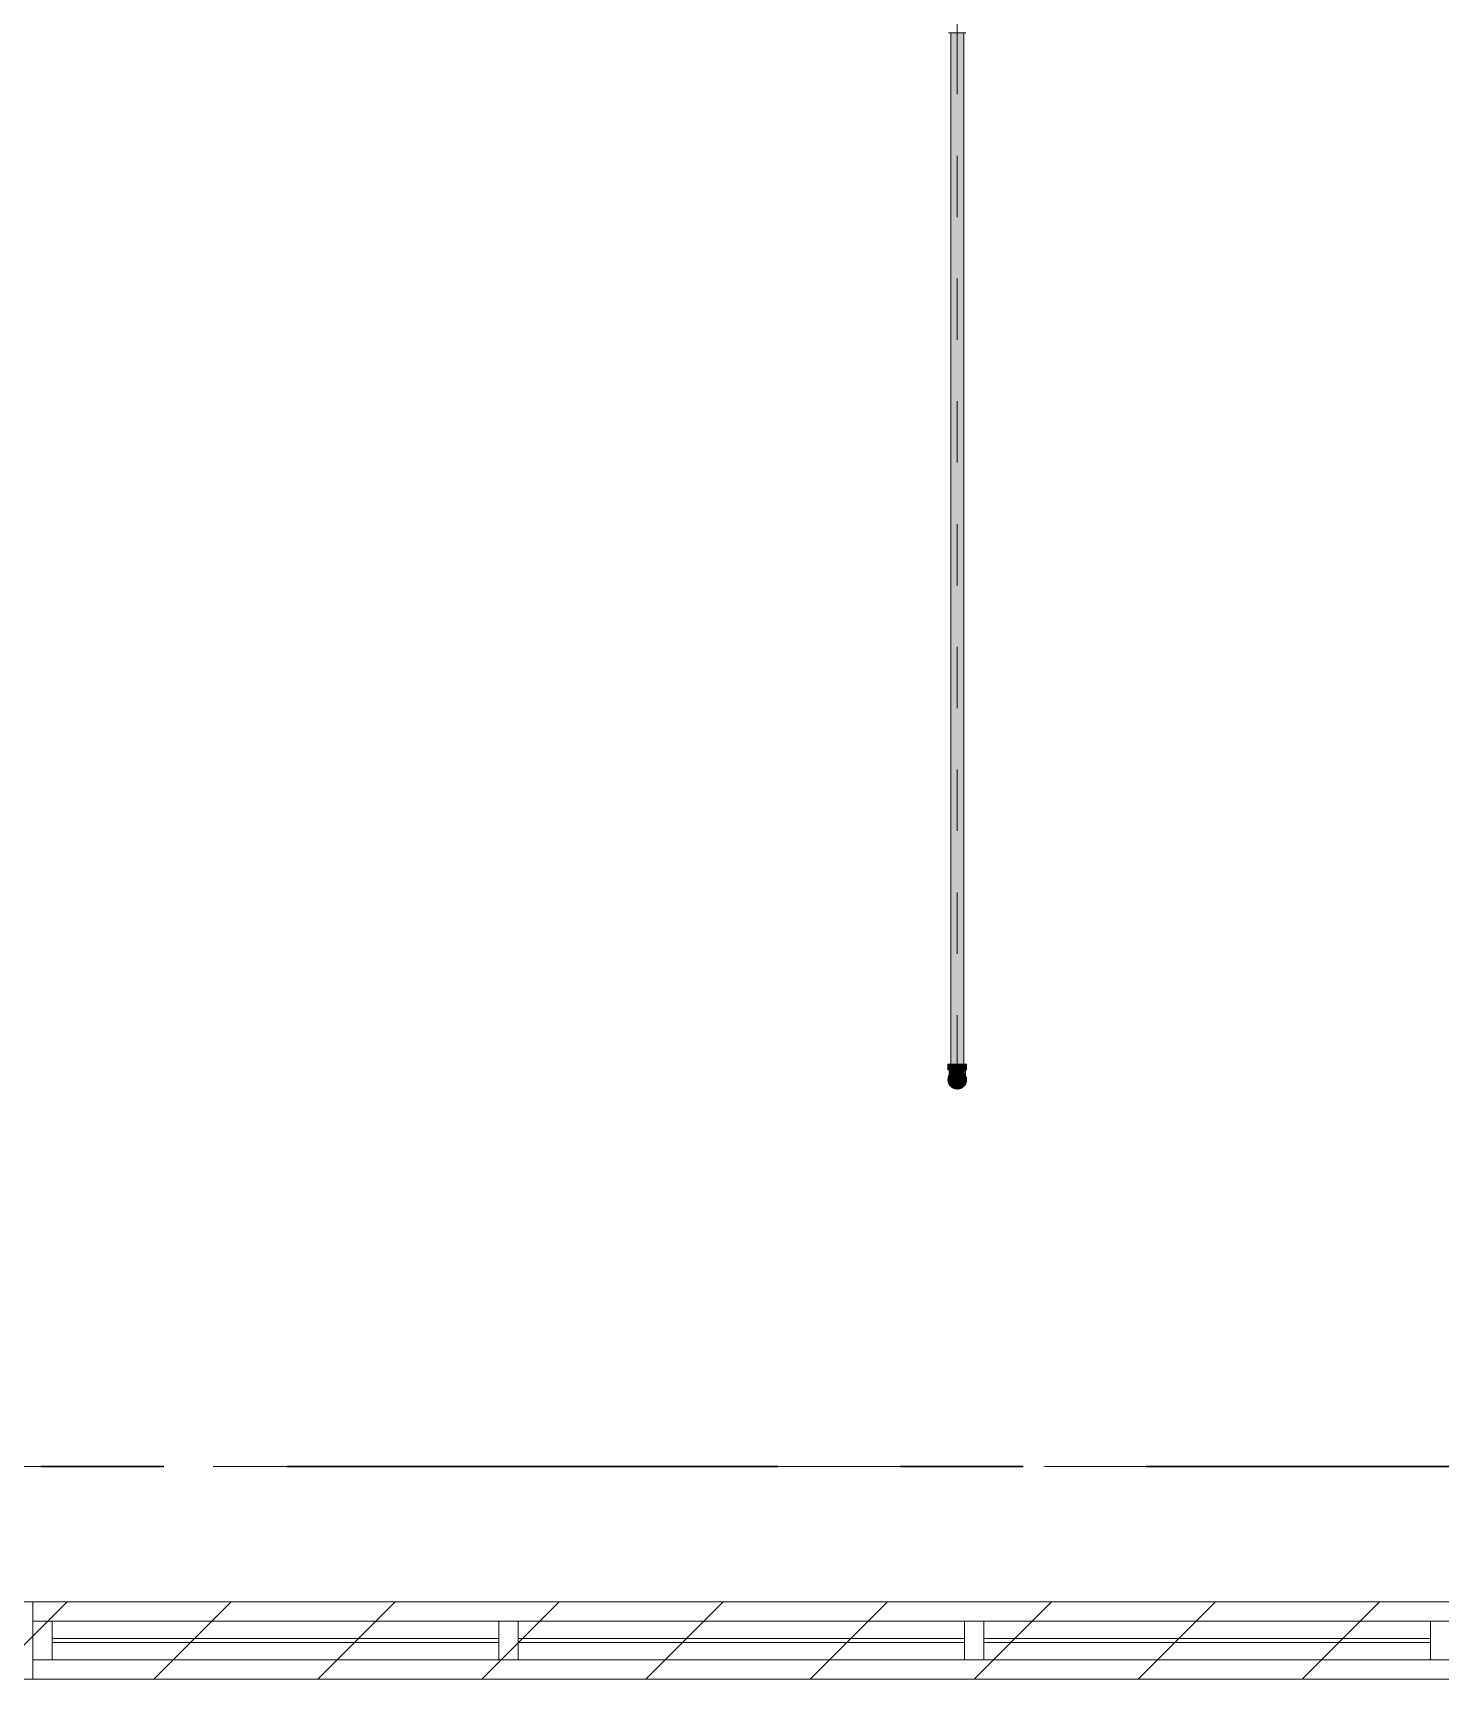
# Model space of a CAD drawing. Header units: millimetres. Extents: x -4000 to 187956, y -58990 to 162485.
# Drawn here: x 51860 to 55498, y 64900 to 69157 of the extents above; entities that cross this region are included whole.
import ezdxf

# ---------------------------------------------------------------- set-up
doc = ezdxf.new("R2010")
doc.units = ezdxf.units.MM
for name, pattern in [('Dash 1_16_', [317.5, 158.75, -158.75]), ('Grid Line', [2222.5, 1270, -317.5, 317.5, -317.5]), ('Grid Line 12_5mm', [2150, 1250, -300, 300, -300])]:
    doc.linetypes.add(name, pattern=pattern)
for name, color, linetype, lineweight in [('A-GLAZ-CURT', 52, 'Continuous', 9), ('A-GLAZ-CWMG', 51, 'Continuous', 9), ('A-WALL', 113, 'Continuous', 13), ('A-WALL-PATT', 111, 'Continuous', 13), ('F-SPRN', 3, 'Continuous', 9), ('P-PIPE', 3, 'Continuous', 9), ('P-PIPE-CNTR', 3, 'Continuous', 9), ('S-GRID', 1, 'Continuous', 30)]:
    doc.layers.add(name, color=color, linetype=linetype, lineweight=lineweight)

# ---------------------------------------------------------------- blocks, each defined once
blk = doc.blocks.new('System Panel - System Panel1-380621-0_000')
at = {"layer": 'A-GLAZ-CURT', "color": 253}
for p, q in [((-577.3, 5), (577.3, 5)), ((577.3, -5), (-577.3, -5))]:
    blk.add_line(p, q, dxfattribs=at)
at = {"layer": 'A-GLAZ-CURT', "color": 254}
for p, q in [((577.3, 5), (-577.3, 5)), ((-577.3, -5), (-577.3, 5)), ((-577.3, 5), (-577.3, -5)), ((577.3, 5), (577.3, -5)), ((577.3, 5), (577.3, -5)), ((-577.3, -5), (577.3, -5))]:
    blk.add_line(p, q, dxfattribs=at)
blk = doc.blocks.new('Rectangular Mullion - 50 x 100-354830-0_000')
at = {"layer": 'A-GLAZ-CWMG', "color": 252}
for p, q in [((56727.9, 64950.2), (56727.9, 65050.2)), ((56727.9, 65050.2), (57882.4, 65050.2)), ((57882.4, 65050.2), (57882.4, 64950.2)), ((57882.4, 64950.2), (56727.9, 64950.2))]:
    blk.add_line(p, q, dxfattribs=at)
at = {"layer": 'A-GLAZ-CWMG', "color": 254}
for p, q in [((56727.9, 65050.2), (56727.9, 64950.2)), ((57882.4, 64950.2), (57882.4, 65050.2))]:
    blk.add_line(p, q, dxfattribs=at)
at = {"layer": 'A-GLAZ-CWMG', "color": 253}
for p, q in [((56727.9, 65050.2), (57882.4, 65050.2)), ((56727.9, 64950.2), (57882.4, 64950.2))]:
    blk.add_line(p, q, dxfattribs=at)
blk = doc.blocks.new('Rectangular Mullion - 50 x 100-354831-0_000')
at = {"layer": 'A-GLAZ-CWMG', "color": 254}
for p, q in [((51909.9, 65005.2), (51909.9, 65050.2)), ((51909.9, 65050.2), (51909.9, 65005.2)), ((53064.4, 65050.2), (51909.9, 65050.2)), ((53064.4, 65005.2), (53064.4, 65050.2)), ((53064.4, 65050.2), (53064.4, 65005.2)), ((51909.9, 64995.2), (51909.9, 65005.2)), ((53064.4, 65005.2), (53064.4, 64995.2)), ((51909.9, 64950.2), (51909.9, 64995.2)), ((51909.9, 64995.2), (51909.9, 64950.2)), ((53064.4, 64950.2), (53064.4, 64995.2)), ((53064.4, 64995.2), (53064.4, 64950.2)), ((51909.9, 64950.2), (53064.4, 64950.2))]:
    blk.add_line(p, q, dxfattribs=at)
at = {"layer": 'A-GLAZ-CWMG', "color": 253}
for p, q in [((53064.4, 65050.2), (51909.9, 65050.2)), ((53064.4, 64950.2), (51909.9, 64950.2))]:
    blk.add_line(p, q, dxfattribs=at)
at = {"layer": 'A-GLAZ-CWMG', "color": 50}
for p, q in [((51909.9, 65005.2), (51909.9, 64995.2)), ((53064.4, 64995.2), (53064.4, 65005.2))]:
    blk.add_line(p, q, dxfattribs=at)
blk = doc.blocks.new('Rectangular Mullion - 50 x 100-351170-0_000')
at = {"layer": 'A-GLAZ-CWMG', "color": 252}
for p, q in [((0, 50), (-50, 50)), ((-50, 50), (-50, -50)), ((0, -50), (0, 50)), ((-50, -50), (0, -50))]:
    blk.add_line(p, q, dxfattribs=at)
at = {"layer": 'A-GLAZ-CWMG', "color": 254}
for p, q in [((-50, 5), (-50, 50)), ((-50, -50), (-50, -5))]:
    blk.add_line(p, q, dxfattribs=at)
at = {"layer": 'A-GLAZ-CWMG', "color": 253}
for p, q in [((-50, 50), (0, 50)), ((0, 50), (0, -50)), ((0, -50), (-50, -50))]:
    blk.add_line(p, q, dxfattribs=at)
at = {"layer": 'A-GLAZ-CWMG', "color": 50}
blk.add_line((-50, -5), (-50, 5), dxfattribs=at)
blk = doc.blocks.new('Rectangular Mullion - 50 x 100-351166-0_000')
at = {"layer": 'A-GLAZ-CWMG', "color": 253}
for p, q in [((25, 50), (-25, 50)), ((-25, -50), (25, -50))]:
    blk.add_line(p, q, dxfattribs=at)
at = {"layer": 'A-GLAZ-CWMG', "color": 254}
for p, q in [((-25, 50), (-25, 5)), ((25, 5), (25, 50)), ((-25, -5), (-25, -50)), ((25, -50), (25, -5))]:
    blk.add_line(p, q, dxfattribs=at)
at = {"layer": 'A-GLAZ-CWMG', "color": 252}
for p, q in [((-25, -50), (-25, 50)), ((-25, 50), (25, 50)), ((25, 50), (25, -50)), ((25, -50), (-25, -50))]:
    blk.add_line(p, q, dxfattribs=at)
at = {"layer": 'A-GLAZ-CWMG', "color": 50}
for p, q in [((-25, 5), (-25, -5)), ((25, -5), (25, 5))]:
    blk.add_line(p, q, dxfattribs=at)
blk = doc.blocks.new('Rectangular Mullion - 50 x 100-V707-0_000')
at = {"layer": 'A-GLAZ-CWMG', "color": 253}
for p, q in [((25, 50), (-25, 50)), ((-25, -50), (25, -50))]:
    blk.add_line(p, q, dxfattribs=at)
at = {"layer": 'A-GLAZ-CWMG', "color": 254}
for p, q in [((-25, 50), (-25, 5)), ((25, 5), (25, 50)), ((-25, -5), (-25, -50)), ((25, -50), (25, -5))]:
    blk.add_line(p, q, dxfattribs=at)
at = {"layer": 'A-GLAZ-CWMG', "color": 252}
for p, q in [((-25, -50), (-25, 50)), ((-25, 50), (25, 50)), ((25, 50), (25, -50)), ((25, -50), (-25, -50))]:
    blk.add_line(p, q, dxfattribs=at)
at = {"layer": 'A-GLAZ-CWMG', "color": 50}
for p, q in [((-25, 5), (-25, -5)), ((25, -5), (25, 5))]:
    blk.add_line(p, q, dxfattribs=at)
blk = doc.blocks.new('CMF2_NHAXUONG_A_rvt-1-0_000')
at = {"layer": 'A-WALL-PATT', "lineweight": 9}
h = blk.add_hatch(dxfattribs=at)
h.set_pattern_fill('FP_13', color=250, style=0, pattern_type=2)
h.set_pattern_definition([(45, (0, 0), (-212.132, 212.132), [])])
h.paths.add_polyline_path([(59950.1, 64900.2), (59950.1, 65100.2), (50850, 65100.2), (50850, 64900.2), (59511.1, 64900.2)])
at = {"layer": 'A-WALL', "color": 90, "lineweight": 15}
for p, q in [((59950.1, 65100.2), (50850, 65100.2)), ((50850, 64900.2), (59950.1, 64900.2))]:
    blk.add_line(p, q, dxfattribs=at)
at = {"layer": 'A-WALL', "color": 35, "lineweight": 15}
for p, q in [((51859.9, 65050.2), (51859.9, 65100.2)), ((51859.9, 65100.2), (51859.9, 64900.2)), ((51859.9, 65100.2), (57932.4, 65100.2)), ((57932.4, 65100.2), (51859.9, 65100.2)), ((51859.9, 64900.2), (51859.9, 64950.2)), ((51859.9, 64900.2), (57932.4, 64900.2)), ((57932.4, 64900.2), (51859.9, 64900.2))]:
    blk.add_line(p, q, dxfattribs=at)
at = {"layer": 'A-WALL', "color": 53, "lineweight": 15}
for p, q in [((57932.4, 65100.2), (51859.9, 65100.2)), ((51859.9, 64950.2), (51859.9, 65050.2)), ((51859.9, 64900.2), (57932.4, 64900.2))]:
    blk.add_line(p, q, dxfattribs=at)
at = {"layer": 'S-GRID', "linetype": 'Grid Line 12_5mm', "lineweight": 9}
blk.add_line((-824.3, 65450), (183641.1, 65450), dxfattribs=at)
at = {"layer": 'A-GLAZ-CURT', "color": 250, "lineweight": 9}
for p in [(52487.1, 65000.2), (53691.6, 65000.2), (54896.1, 65000.2)]:
    blk.add_blockref('System Panel - System Panel1-380621-0_000', p, dxfattribs=at)
at = {"layer": 'A-GLAZ-CWMG', "color": 250, "lineweight": 9, "rotation": 180}
blk.add_blockref('Rectangular Mullion - 50 x 100-351170-0_000', (51859.9, 65000.2), dxfattribs=at)
at = {"layer": 'A-GLAZ-CWMG', "color": 250, "lineweight": 9}
for name, p in [('Rectangular Mullion - 50 x 100-354830-0_000', (-4818, 0)), ('Rectangular Mullion - 50 x 100-354831-0_000', (0, 0)), ('Rectangular Mullion - 50 x 100-354830-0_000', (-3613.5, 0)), ('Rectangular Mullion - 50 x 100-354831-0_000', (1204.5, 0)), ('Rectangular Mullion - 50 x 100-354830-0_000', (-2409, 0)), ('Rectangular Mullion - 50 x 100-354831-0_000', (2409, 0))]:
    blk.add_blockref(name, p, dxfattribs=at)
at = {"layer": 'A-GLAZ-CWMG', "color": 250, "lineweight": 9, "extrusion": (0, 0, -1), "rotation": 180}
for name, p in [('Rectangular Mullion - 50 x 100-351166-0_000', (-53089.4, 65000.2)), ('Rectangular Mullion - 50 x 100-V707-0_000', (-54293.9, 65000.2)), ('Rectangular Mullion - 50 x 100-V707-0_000', (-55498.4, 65000.2))]:
    blk.add_blockref(name, p, dxfattribs=at)
blk = doc.blocks.new('Sprinkler_Up - DN20-V428-0_000')
at = {"layer": 'F-SPRN', "transparency": 33554534}
for points in [[(13.5, 0), (22.2, 0), (17.5, 13.5), (6.9, 21.2), (-6.9, 21.2), (-18, 13.1), (-22.2, 0), (-3.9, 0.7), (-2.3, 4), (-1.3, 4), (-0.6, 4), (0.6, 4), (1.5, 4), (1.7, 2.9), (4.6, 0)], [(0, -21.2), (6.9, -21.2), (18, -13.1), (22.2, 0), (3.9, -0.7), (1.7, -2.9), (1.2, -3.5), (0.6, -4), (-0.6, -4), (-1.2, -3.5), (-1.7, -2.9), (-4.6, 0), (-22.2, 0), (-18, -13.1), (-6.9, -21.2)], [(0, -16.7), (4.3, -16.1), (11.8, -11.8), (16.1, -4.3), (16.1, 4.3), (11.8, 11.8), (8.3, 14.4), (0, 16.7), (-4.3, 16.1), (-11.8, 11.8), (-16.1, 4), (-16.1, -4.3), (-11.8, -11.8), (-8.3, -14.4)], [(0, -15.6), (7.8, -13.5), (13.5, -7.8), (15.1, -4), (15.1, 4), (13.5, 7.8), (7.8, 13.5), (0, 15.6), (-7.8, 13.5), (-11, 11), (-15.1, 4), (-15.1, -4), (-11, -11), (-7.8, -13.5)], [(-10.9, -5.5), (-10.9, 5.4), (-14.5, 5.4), (-14.5, -5.5)], [(-7.7, -5.5), (-7.7, 5.4), (-10.9, 5.4), (-10.9, -5.5)], [(0, -5.5), (0, 5.4), (-7.7, 5.4), (-7.7, -5.5)], [(-5.7, 0), (5.7, 0), (2.9, 4.9), (-3.4, 4)], [(2.9, -4.9), (5.7, 0), (-5.7, 0), (-2.9, -4.9)], [(0, 0), (4.6, 0), (-0.7, 4), (-4.6, 0)], [(0, -4.6), (4.6, 0), (-4.6, 0)], [(0, -2.6), (1.3, 0), (-1.8, 0)], [(-1.3, 0), (1.8, 0), (0, 2.6)], [(7.7, -5.5), (7.7, 5.4), (0, 5.4), (0, -5.5)], [(10.9, -5.5), (10.9, 5.4), (7.7, 5.4), (7.7, -5.5)], [(14.5, -5.5), (14.5, 5.4), (10.9, 5.4), (10.9, -5.5)]]:
    blk.add_hatch(color=1, dxfattribs=at).paths.add_polyline_path(points)
at = {"layer": 'F-SPRN', "color": 1}
for p, q in [((-11.5, 5.4), (-14.5, 5.4)), ((-14.5, 5.4), (-11.3, 5.4)), ((-14.5, 5.4), (-14.5, 4)), ((-14.5, 3.3), (-14.5, 0)), ((-11.5, 5.4), (-11.5, 4)), ((-10.9, 1.9), (-10.9, 3.6)), ((-10.8, 5.4), (-8, 5.4)), ((-8.1, 5.4), (-10.8, 5.4)), ((-8.1, 5.4), (-8.1, 4)), ((-8.1, 2.5), (-8.1, 0.7)), ((-7.7, 4), (-7.7, 2.7)), ((-7.7, 4), (-7.7, 2.7)), ((-7.7, 2.1), (-7.7, 0.5)), ((-7.7, 2.1), (-7.7, 0.5)), ((-6.7, 5.4), (-4.7, 5.4)), ((-5.8, 3.8), (-5.8, 2.2)), ((-2, 0.4), (-2.1, 0.3)), ((-2.1, 0), (-2.1, 0)), ((-2.1, 0), (-2.1, -0.1)), ((-2, 0.6), (-2, 0.5)), ((-1.8, 1), (-1.9, 0.9)), ((-1.9, 0.9), (-1.9, 0.8)), ((-1.8, 1.1), (-1.8, 1)), ((-0.9, 1.9), (-0.9, 1.9)), ((-0.6, 2), (-0.6, 2)), ((-0.5, 2), (-0.6, 2)), ((-0.2, 2.1), (-0.3, 2.1)), ((0, 2.1), (-0.1, 2.1)), ((0.3, 2.1), (0.2, 2.1)), ((2.1, 0), (2.1, 0.1)), ((2.1, 0), (2.1, 0)), ((4.7, 5.4), (6.5, 5.4)), ((7.7, 5.4), (10.8, 5.4)), ((7.7, 5.2), (7.7, 2.7)), ((7.7, 5.2), (7.7, 2.7)), ((7.7, 2.3), (7.7, 0.5)), ((7.7, 2.3), (7.7, 0.5)), ((10.8, 5.4), (8.1, 5.4)), ((8.1, 5.4), (8.1, 4)), ((8.1, 2.5), (8.1, 0.4)), ((10.9, 5.4), (14.5, 5.4)), ((10.9, 3.6), (10.9, 0.2)), ((14.5, 5.4), (11.5, 5.4)), ((11.5, 5.4), (11.5, 4)), ((11.5, 3), (11.5, 0.2)), ((14.5, 5.4), (14.5, 4)), ((14.5, 3.7), (14.5, -5.5)), ((-14.5, -1.3), (-14.5, -3.7)), ((-11.1, -5.5), (-14.5, -5.5)), ((-14.5, -5.5), (-11.5, -5.5)), ((-10.9, -2.6), (-10.9, -1.3)), ((-10.8, -5.5), (-8.1, -5.5)), ((-7.8, -5.5), (-10.8, -5.5)), ((-8.1, -4.2), (-8.1, -5.5)), ((-7.7, -2.7), (-7.7, -4)), ((-7.7, -2.7), (-7.7, -4)), ((-7, -5.5), (-5.8, -5.5)), ((-4.8, -5.5), (-7, -5.5)), ((-5.8, -2.3), (-5.8, -3.8)), ((0, -2.1), (0.1, -2.1)), ((7, -5.5), (4.8, -5.5)), ((5.8, -2.2), (5.8, -3.8)), ((5.8, -5.5), (7, -5.5)), ((7.7, -0.5), (7.7, -2.3)), ((7.7, -0.5), (7.7, -2.3)), ((7.7, -2.7), (7.7, -5.4)), ((7.7, -2.7), (7.7, -5.4)), ((10.8, -5.5), (7.7, -5.5)), ((8.1, -0.4), (8.1, -2.5)), ((8.1, -2.8), (8.1, -5.5)), ((8.1, -5.5), (10.8, -5.5)), ((10.9, -0.2), (10.9, -3.6)), ((14.5, -5.5), (10.9, -5.5)), ((11.5, -0.2), (11.5, -3)), ((11.5, -4), (11.5, -5.5)), ((11.5, -5.5), (14.5, -5.5))]:
    blk.add_line(p, q, dxfattribs=at)
at = {"layer": 'F-SPRN', "color": 1, "flags": 128}
for points in [[(-2.1, 0.3), (-2.1, 0.2), (-2.1, 0.1), (-2.1, 0)], [(-1.9, 0.8), (-1.9, 0.8), (-2, 0.7), (-2, 0.6)], [(-2, 0.5), (-2, 0.5), (-2, 0.4)], [(-1.5, 1.5), (-1.5, 1.4), (-1.6, 1.3), (-1.6, 1.3), (-1.7, 1.2), (-1.7, 1.1), (-1.8, 1.1)], [(-0.9, 1.9), (-1, 1.8), (-1.1, 1.8), (-1.2, 1.7), (-1.2, 1.7), (-1.3, 1.6), (-1.4, 1.6), (-1.4, 1.5), (-1.5, 1.5)], [(-0.6, 2), (-0.7, 2), (-0.8, 1.9), (-0.9, 1.9)], [(-0.3, 2.1), (-0.4, 2), (-0.5, 2)], [(-0.1, 2.1), (-0.1, 2.1), (-0.2, 2.1)], [(0.2, 2.1), (0.1, 2.1), (0, 2.1)], [(0.9, 1.9), (0.8, 1.9), (0.8, 1.9), (0.7, 2), (0.6, 2), (0.5, 2), (0.4, 2), (0.4, 2), (0.3, 2.1)], [(1.6, 1.4), (1.5, 1.4), (1.4, 1.5), (1.4, 1.5), (1.3, 1.6), (1.3, 1.7), (1.2, 1.7), (1.1, 1.7), (1.1, 1.8), (1, 1.8), (0.9, 1.9)], [(1.8, 1.1), (1.7, 1.2), (1.7, 1.2), (1.6, 1.3), (1.6, 1.4)], [(1.8, 1), (1.8, 1), (1.8, 1.1)], [(2, 0.7), (1.9, 0.7), (1.9, 0.8), (1.9, 0.9), (1.8, 1)], [(2.1, 0.3), (2, 0.4), (2, 0.5), (2, 0.6), (2, 0.7)], [(2.1, 0.1), (2.1, 0.2), (2.1, 0.2), (2.1, 0.3)], [(-2.1, -0.1), (-2.1, -0.2), (-2.1, -0.2), (-2.1, -0.3)], [(-2.1, -0.3), (-2, -0.4), (-2, -0.5), (-2, -0.6), (-2, -0.7), (-1.9, -0.7), (-1.9, -0.8), (-1.9, -0.9), (-1.8, -1), (-1.8, -1), (-1.8, -1.1), (-1.7, -1.2), (-1.7, -1.2), (-1.6, -1.3), (-1.6, -1.4), (-1.5, -1.4), (-1.4, -1.5), (-1.4, -1.5), (-1.3, -1.6), (-1.3, -1.7), (-1.2, -1.7), (-1.1, -1.7), (-1.1, -1.8), (-1, -1.8), (-0.9, -1.9), (-0.8, -1.9), (-0.8, -1.9), (-0.7, -2), (-0.6, -2), (-0.5, -2), (-0.4, -2), (-0.4, -2), (-0.3, -2.1), (-0.2, -2.1), (-0.1, -2.1), (0, -2.1)], [(0.1, -2.1), (0.1, -2.1), (0.2, -2.1), (0.3, -2.1), (0.4, -2), (0.5, -2), (0.6, -2), (0.6, -2), (0.7, -2), (0.8, -1.9), (0.9, -1.9), (0.9, -1.9), (1, -1.8), (1.1, -1.8), (1.2, -1.7), (1.2, -1.7), (1.3, -1.6), (1.4, -1.6), (1.4, -1.5), (1.5, -1.5), (1.5, -1.4), (1.6, -1.3), (1.6, -1.3), (1.7, -1.2), (1.7, -1.1), (1.8, -1.1), (1.8, -1), (1.9, -0.9), (1.9, -0.8), (1.9, -0.8), (2, -0.7), (2, -0.6), (2, -0.5), (2, -0.5), (2, -0.4), (2.1, -0.3), (2.1, -0.2), (2.1, -0.1), (2.1, 0)]]:
    blk.add_lwpolyline(points, dxfattribs=at)
at = {"layer": 'F-SPRN', "color": 1}
for radius, start, end in [(22.2, 360, 180), (21.9, 165.6773, 179.2615), (21.9, 144.7698, 164.8151), (21.9, 126.6942, 143.2701), (16.7, 167.6802, 180), (16.7, 167.6802, 180), (16.7, 165, 166.2392), (16.7, 165, 166.2392), (16.7, 155.3879, 164.9693), (16.7, 155.3879, 164.9693), (15.6, 166.4265, 180), (15.6, 166.4265, 180), (15.6, 150.9409, 165), (15.6, 159.6139, 165.2993), (15.6, 165, 165.2993), (16.7, 136.7213, 149.931), (16.7, 136.7213, 149.931), (15.6, 150.9409, 156.3845), (15.6, 138.4214, 150), (15.6, 138.4214, 150), (21.9, 108.2621, 125.7507), (16.7, 121.4181, 130.5751), (16.7, 121.4181, 130.5751), (15.6, 120.5262, 133.2078), (15.6, 120.5262, 133.2078), (16.7, 106.5995, 120), (16.7, 106.5995, 120), (15.6, 114.4363, 119.9813), (15.6, 114.4363, 119.9813), (21.9, 99.348, 107.901), (4.63, 155.7832, 180), (4.63, 155.7832, 180), (16.7, 96.4143, 105), (16.7, 96.4143, 105), (5.71, 120, 131.9743), (4.63, 109.0192, 138.2703), (4.63, 109.0192, 138.2703), (21.9, 90.145, 98.8503), (15.6, 95.5762, 100.6843), (15.6, 95.5762, 100.6843), (2.56, 109.0192, 168.8278), (2.56, 109.0192, 168.8278), (2.04, 109.0192, 180), (4.63, 90, 102.999), (4.63, 77.001, 102.999), (16.7, 83.0684, 90), (16.7, 83.0684, 90), (4.63, 77.001, 90), (3.81, 57.0577, 90), (2.56, 14.5599, 90), (2.56, 14.5599, 90), (2.04, 10.4703, 90), (21.9, 72.5583, 89.4624), (15.6, 75.573, 80.5892), (15.6, 75.573, 80.5892), (4.63, 17.9592, 54.3832), (4.63, 17.9592, 54.3832), (3.81, 16.1605, 43.8358), (5.71, 48.0257, 60), (15.6, 67.5614, 74.5481), (15.6, 67.5614, 74.5481), (16.7, 60, 75), (16.7, 60, 75), (15.6, 60.0187, 65.5637), (15.6, 60.0187, 65.5637), (21.9, 54.2493, 71.7379), (15.6, 46.7922, 60), (15.6, 46.7922, 60), (16.7, 49.4249, 58.5819), (16.7, 49.4249, 58.5819), (15.6, 30, 41.5786), (15.6, 30, 41.5786), (16.7, 30, 43.2787), (16.7, 30, 43.2787), (21.9, 36.8359, 53.3058), (15.6, 23.6155, 29.5646), (15.6, 15, 29.5646), (15.6, 15, 20.3861), (15.6, 14.7007, 15), (15.6, 14.7007, 15), (16.7, 15, 24.6121), (16.7, 15, 24.6121), (15.6, 360, 13.6618), (15.6, 0, 13.6618), (16.7, 13.7608, 15), (16.7, 13.7608, 15), (16.7, 360, 12.3198), (16.7, 0, 12.3198), (21.9, 36, 36.8359), (21.9, 15.1849, 35.2302), (21.9, 0.7385, 14.3227), (22.2, 180, 360), (21.9, 180.7385, 194.3227), (21.9, 195.1849, 215.2302), (21.9, 216.7299, 233.3058), (16.7, 180, 192.3198), (16.7, 180, 192.3198), (16.7, 195.0307, 204.6121), (16.7, 195.0307, 204.6121), (15.6, 181.9082, 193.6618), (15.6, 181.9082, 193.6618), (15.6, 197.3339, 209.5646), (15.6, 197.3339, 209.5646), (16.7, 210.069, 223.2787), (16.7, 210.069, 223.2787), (15.6, 212.5472, 221.5786), (15.6, 212.5472, 221.5786), (21.9, 234.2493, 251.7379), (16.7, 229.4249, 238.5819), (16.7, 229.4249, 238.5819), (15.6, 233.795, 240), (15.6, 233.795, 240), (16.7, 240, 255), (16.7, 240, 255), (15.6, 240.0187, 254.5481), (15.6, 240.0187, 254.5481), (21.9, 252.5583, 269.4624), (4.63, 197.9592, 0), (4.63, 197.9592, 270), (15.6, 255, 267.64), (15.6, 255, 267.64), (3.81, 196.1605, 360), (2.56, 191.1677, 0), (2.56, 191.1677, 360), (2.04, 190.4703, 0), (16.7, 263.0684, 270), (16.7, 263.0684, 270), (4.63, 270, 360), (21.9, 270.145, 278.8503), (15.6, 275.5762, 280.6843), (15.6, 275.5762, 280.6843), (16.7, 276.4143, 285), (16.7, 276.4143, 285), (21.9, 279.348, 287.901), (16.7, 286.5995, 300), (16.7, 286.5995, 300), (15.6, 294.4363, 299.9813), (15.6, 294.4363, 299.9813), (21.9, 288.2621, 305.7507), (15.6, 300, 313.2078), (15.6, 300, 313.2078), (16.7, 301.4181, 310.5751), (16.7, 301.4181, 310.5751), (15.6, 318.4214, 330), (15.6, 318.4214, 330), (16.7, 316.7213, 330), (16.7, 316.7213, 330), (21.9, 306.6942, 323.2701), (15.6, 330.4354, 345), (15.6, 330.4354, 336.3845), (15.6, 339.6139, 345), (15.6, 346.3382, 360), (15.6, 346.3382, 360), (16.7, 335.3879, 345), (16.7, 335.3879, 345), (16.7, 347.6802, 360), (16.7, 347.6802, 360), (21.9, 324.7698, 344.8151), (21.9, 345.6773, 359.2615)]:
    blk.add_arc((0, 0), radius, start, end, dxfattribs=at)
blk = doc.blocks.new('Steel_Transition_Threaded_HoaPhat - Standard-V430-0_000')
at = {"layer": 'P-PIPE', "lineweight": 13, "transparency": 33554534}
h = blk.add_hatch(color=1, dxfattribs=at)
h.paths.add_polyline_path([(54250, 66427.6), (54255.8, 66428.4), (54261.3, 66430.6), (54265.9, 66434.2), (54269.5, 66438.8), (54271.7, 66444.3), (54272, 66454), (54271.7, 66455.9), (54267.5, 66464), (54265.9, 66466), (54261.3, 66469.6), (54255.8, 66471.8), (54250, 66472.6), (54244.2, 66471.8), (54238.8, 66469.6), (54234.1, 66466), (54230.5, 66461.3), (54228, 66454), (54227.5, 66450.1), (54228.3, 66444.3), (54230.5, 66438.8), (54234.1, 66434.2), (54238.8, 66430.6), (54244.2, 66428.4)])
h.paths.add_polyline_path([(54250, 66430), (54244.8, 66430.7), (54240, 66432.7), (54235.8, 66435.9), (54232.6, 66440), (54230.6, 66444.9), (54230.4, 66454), (54230.6, 66455.3), (54232.6, 66460.1), (54235.8, 66464.3), (54240, 66467.5), (54244.8, 66469.5), (54250, 66470.2), (54255.2, 66469.5), (54260.1, 66467.5), (54264.2, 66464.3), (54267.5, 66460), (54269.6, 66454), (54270.1, 66450.1), (54269.4, 66444.9), (54267.4, 66440), (54264.2, 66435.9), (54260.1, 66432.7), (54255.2, 66430.7)])
for points in [[(54250, 66430), (54250, 66433.7), (54241.8, 66435.9), (54235.8, 66441.9), (54233.6, 66450.1), (54235.8, 66458.3), (54241.8, 66464.3), (54250, 66466.5), (54250, 66470.2), (54244.8, 66469.5), (54240, 66467.5), (54235.8, 66464.3), (54232.6, 66460.1), (54230.4, 66454), (54229.9, 66450.1), (54230.6, 66444.9), (54232.6, 66440), (54235.8, 66435.9), (54240, 66432.7), (54244.8, 66430.7)], [(54250, 66431.6), (54254.8, 66432.2), (54259.3, 66434.1), (54263.1, 66437), (54266, 66440.8), (54267.9, 66445.3), (54268, 66454), (54267.5, 66455.9), (54266, 66459.3), (54263.1, 66463.2), (54259.3, 66466.1), (54254.8, 66468), (54250, 66468.6), (54245.2, 66468), (54240.8, 66466.1), (54236.9, 66463.2), (54234, 66459.3), (54232, 66454), (54231.5, 66450.1), (54232.1, 66445.3), (54234, 66440.8), (54236.9, 66437), (54240.8, 66434.1), (54245.2, 66432.2)], [(54250, 66430), (54255.2, 66430.7), (54260.1, 66432.7), (54264.2, 66435.9), (54267.4, 66440), (54269.4, 66444.9), (54269.6, 66454), (54269.4, 66455.3), (54267.4, 66460.1), (54264.2, 66464.3), (54260.1, 66467.5), (54255.2, 66469.5), (54250, 66470.2), (54250, 66466.5), (54258.2, 66464.3), (54264.2, 66458.3), (54266.4, 66450.1), (54264.2, 66441.9), (54258.2, 66435.9), (54250, 66433.7)]]:
    blk.add_hatch(color=1, dxfattribs=at).paths.add_polyline_path(points)
at = {"layer": 'P-PIPE', "color": 20, "lineweight": 13}
for radius, start, end in [(22.5, 90, 270), (22.5, 165, 180), (22.5, 150, 165), (20.1, 168.5883, 180), (22.5, 135, 150), (20.1, 150, 162.7449), (18.5, 167.6014, 193.4061), (18.5, 167.6014, 180), (18.5, 165, 167.6014), (18.5, 165, 167.6014), (18.5, 157.6232, 165), (18.5, 157.6232, 165), (20.1, 135, 148.1553), (16.4, 168.5467, 178.9063), (18.5, 136.4297, 150), (18.5, 136.4297, 150), (22.5, 120, 135), (16.4, 165, 166.0137), (16.4, 158.0319, 163.506), (20.1, 128.8856, 135), (18.5, 123.4976, 133.2041), (18.5, 123.4976, 133.2041), (20.1, 120, 125.0043), (22.5, 105, 120), (20.1, 109.6859, 120), (18.5, 106.819, 120), (18.5, 106.819, 120), (16.4, 113.4045, 120), (16.4, 107.4657, 111.9681), (22.5, 90, 105), (20.1, 100.9975, 105), (18.5, 91.4353, 103.2046), (18.5, 91.4353, 103.2046), (16.4, 96.2132, 104.6042), (20.1, 90.5246, 98.5089), (22.5, 75, 90), (22.5, 270, 90), (18.5, 78.0986, 90), (18.5, 78.0986, 90), (20.1, 75.0607, 87.9279), (16.4, 70.3629, 75), (18.5, 60, 75), (18.5, 60, 75), (20.1, 60, 75), (22.5, 60, 75), (16.4, 60.5934, 66.5955), (16.4, 50.4733, 56.6389), (20.1, 54.9957, 60), (18.5, 46.7959, 56.5024), (18.5, 46.7959, 56.5024), (22.5, 45, 60), (20.1, 45, 51.1144), (16.4, 30, 36.4537), (18.5, 30, 43.5703), (18.5, 30, 43.5703), (20.1, 31.8447, 45), (16.4, 13.9863, 15), (22.5, 30, 45), (16.4, 351.9681, 4.8393), (18.5, 15, 22.3768), (18.5, 15, 22.3768), (20.1, 29.5641, 30), (20.1, 17.2551, 29.5641), (18.5, 12.3986, 15), (18.5, 12.3986, 15), (18.5, 346.5939, 12.3986), (18.5, 0, 12.3986), (22.5, 15, 30), (20.1, 0, 11.4117), (22.5, 0, 15), (22.5, 180, 195), (22.5, 195, 210), (20.1, 180, 193.9501), (22.5, 210, 225), (20.1, 197.2551, 210), (18.5, 180, 193.4061), (18.5, 195, 202.3768), (18.5, 195, 202.3768), (20.1, 211.8447, 225), (16.4, 180.8106, 191.4533), (18.5, 210, 223.5703), (18.5, 210, 223.5703), (22.5, 225, 240), (20.1, 225, 231.1144), (16.4, 210.6635, 218.0319), (18.5, 226.7959, 236.5024), (18.5, 226.7959, 236.5024), (20.1, 234.9957, 240), (22.5, 240, 255), (16.4, 230.4733, 236.6389), (20.1, 240, 255), (18.5, 240, 255), (18.5, 240, 255), (16.4, 246.9681, 252.9388), (22.5, 255, 270), (20.1, 255.0607, 267.9279), (18.5, 258.0986, 270), (18.5, 258.0986, 270), (16.4, 264.1652, 268.506), (22.5, 270, 285), (20.1, 270.5246, 278.5089), (18.5, 271.4353, 283.2046), (18.5, 271.4353, 283.2046), (16.4, 276.2132, 283.9063), (20.1, 280.9975, 285), (16.4, 287.4657, 291.9681), (18.5, 286.819, 300), (18.5, 286.819, 300), (22.5, 285, 300), (20.1, 289.6859, 300), (16.4, 295.1607, 300), (16.4, 301.0738, 308.0319), (20.1, 300, 305.0043), (18.5, 303.4976, 313.2041), (18.5, 303.4976, 313.2041), (22.5, 300, 315), (20.1, 308.8856, 315), (16.4, 323.5463, 330), (18.5, 316.4297, 330), (18.5, 316.4297, 330), (20.1, 315, 328.1553), (16.4, 338.0319, 342.8691), (22.5, 315, 330), (18.5, 337.6232, 345), (18.5, 337.6232, 345), (20.1, 330, 342.7449), (18.5, 346.5939, 0), (20.1, 346.0499, 0), (22.5, 330, 345), (22.5, 345, 0)]:
    blk.add_arc((54250, 66450.1), radius, start, end, dxfattribs=at)
blk = doc.blocks.new('Steel_Elbow_Threaded_HoaPhat - Standard-V431-0_000')
at = {"layer": 'P-PIPE', "lineweight": 13, "transparency": 33554534}
for points in [[(54250, 66475.5), (54250, 66490.6), (54225.9, 66490.6), (54226.7, 66475.5), (54243.8, 66475.5)], [(54250, 66426), (54256.2, 66426.8), (54262.1, 66429.2), (54267.1, 66433), (54270.9, 66438), (54273.3, 66443.8), (54273.6, 66454), (54273.3, 66456.3), (54270.9, 66462.1), (54267.1, 66467.1), (54262.1, 66471), (54256.2, 66473.4), (54250, 66474.2), (54243.8, 66473.4), (54237.9, 66471), (54233, 66467.1), (54229.1, 66462.1), (54226.4, 66454), (54225.9, 66450.1), (54226.7, 66443.8), (54229.1, 66438), (54233, 66433), (54237.9, 66429.2), (54243.8, 66426.8)], [(54267.1, 66475.5), (54274.1, 66475.5), (54273.3, 66490.6), (54250, 66490.6), (54250, 66475.5), (54262.1, 66475.5)]]:
    blk.add_hatch(color=1, dxfattribs=at).paths.add_polyline_path(points)
h = blk.add_hatch(color=1, dxfattribs=at)
h.paths.add_polyline_path([(54242.8, 66470), (54240.3, 66470), (54244.1, 66471.9)])
h.paths.add_polyline_path([(54229.8, 66460.2), (54231.2, 66460.7), (54237.2, 66467.6), (54242.8, 66470), (54250, 66471.2), (54250, 66475.5), (54231.7, 66475.5), (54230.3, 66471.7), (54230.1, 66464.3)])
h = blk.add_hatch(color=1, dxfattribs=at)
h.paths.add_polyline_path([(54266.9, 66465.3), (54269.5, 66460.7), (54267.5, 66465.1)])
h.paths.add_polyline_path([(54270.9, 66458.6), (54270.6, 66467.2), (54269.5, 66466.8), (54269.4, 66470.9), (54270.7, 66471.2), (54269.6, 66475.5), (54250, 66475.5), (54250, 66471.2), (54257.2, 66470), (54255.9, 66471.9), (54263.4, 66467.2), (54267.4, 66463.1), (54267.5, 66466.4), (54268.6, 66464.6)])
at = {"layer": 'P-PIPE', "color": 20, "lineweight": 13}
for p, q in [((54225.9, 66490.6), (54225.9, 66475.5)), ((54226.7, 66490.6), (54225.9, 66490.6)), ((54250, 66490.6), (54225.9, 66490.6)), ((54225.9, 66475.5), (54226.7, 66475.5)), ((54225.9, 66475.5), (54250, 66475.5)), ((54229.1, 66490.6), (54226.7, 66490.6)), ((54226.7, 66475.5), (54229.1, 66475.5)), ((54229.2, 66475.5), (54228.9, 66475.5)), ((54229.2, 66475.5), (54228.9, 66475.5)), ((54228.9, 66460.9), (54228.9, 66461.8)), ((54228.9, 66460.1), (54228.9, 66460.9)), ((54228.9, 66459.3), (54228.9, 66460.1)), ((54228.9, 66458.5), (54228.9, 66459.3)), ((54228.9, 66457.8), (54228.9, 66458.5)), ((54228.9, 66457.1), (54228.9, 66457.8)), ((54228.9, 66456.4), (54228.9, 66457.1)), ((54228.9, 66455.7), (54228.9, 66456.4)), ((54228.9, 66455.1), (54228.9, 66455.7)), ((54228.9, 66454.5), (54228.9, 66455.1)), ((54228.9, 66454), (54228.9, 66454.5)), ((54233, 66490.6), (54229.1, 66490.6)), ((54229.1, 66475.5), (54231.5, 66475.5)), ((54231.7, 66475.5), (54229.2, 66475.5)), ((54231.7, 66475.5), (54229.2, 66475.5)), ((54231.5, 66475.5), (54233, 66475.5)), ((54232.8, 66475.5), (54231.7, 66475.5)), ((54236.4, 66475.5), (54231.7, 66475.5)), ((54237.9, 66490.6), (54233.8, 66490.6)), ((54236.4, 66475.5), (54233.8, 66475.5)), ((54234, 66475.5), (54242.7, 66475.5)), ((54242.8, 66475.5), (54236.4, 66475.5)), ((54242.8, 66475.5), (54236.4, 66475.5)), ((54250, 66490.6), (54238.2, 66490.6)), ((54250, 66475.5), (54243.7, 66475.5)), ((54250, 66475.5), (54243.7, 66475.5)), ((54243.8, 66475.5), (54250, 66475.5)), ((54261.8, 66490.6), (54250, 66490.6)), ((54274.1, 66490.6), (54250, 66490.6)), ((54250, 66475.5), (54256.2, 66475.5)), ((54250, 66475.5), (54274.1, 66475.5)), ((54256.3, 66475.5), (54250, 66475.5)), ((54256.3, 66475.5), (54250, 66475.5)), ((54263.6, 66475.5), (54257.2, 66475.5)), ((54263.6, 66475.5), (54257.2, 66475.5)), ((54257.3, 66475.5), (54266, 66475.5)), ((54266.2, 66490.6), (54262.1, 66490.6)), ((54266.2, 66475.5), (54263.6, 66475.5)), ((54267.3, 66475.5), (54263.6, 66475.5)), ((54270.9, 66490.6), (54267.1, 66490.6)), ((54267.1, 66475.5), (54267.5, 66475.5)), ((54269.9, 66475.5), (54267.6, 66475.5)), ((54268.3, 66475.5), (54267.6, 66475.5)), ((54270.8, 66475.5), (54268.3, 66475.5)), ((54268.5, 66475.5), (54269.7, 66475.5)), ((54269.7, 66475.5), (54270.9, 66475.5)), ((54270.8, 66475.5), (54269.9, 66475.5)), ((54271.2, 66475.5), (54270.8, 66475.5)), ((54271.2, 66475.5), (54270.8, 66475.5)), ((54273.3, 66490.6), (54270.9, 66490.6)), ((54270.9, 66475.5), (54273.3, 66475.5)), ((54271.2, 66462), (54271.2, 66461.2)), ((54271.2, 66461.2), (54271.2, 66460.3)), ((54271.2, 66460.3), (54271.2, 66459.5)), ((54271.2, 66459.5), (54271.2, 66458.7)), ((54271.2, 66458.7), (54271.2, 66458)), ((54271.2, 66458), (54271.2, 66457.3)), ((54271.2, 66457.3), (54271.2, 66456.6)), ((54271.2, 66455.3), (54271.2, 66454.7)), ((54271.2, 66454.7), (54271.2, 66454.1)), ((54271.2, 66452.6), (54271.2, 66452.2)), ((54271.2, 66452.2), (54271.2, 66451.8)), ((54274.1, 66490.6), (54273.3, 66490.6)), ((54273.3, 66475.5), (54274.1, 66475.5)), ((54274.1, 66475.5), (54274.1, 66490.6)), ((54228.9, 66450.1), (54228.9, 66450.1)), ((54228.9, 66449.9), (54228.9, 66450.1)), ((54228.9, 66449), (54228.9, 66449.9)), ((54229.2, 66446.5), (54229, 66447.3)), ((54229.7, 66444), (54229.5, 66444.8)), ((54231, 66440.9), (54230.6, 66441.6)), ((54231.3, 66440.1), (54231, 66440.9)), ((54231.8, 66439.4), (54231.3, 66440.1)), ((54232.2, 66438.7), (54231.8, 66439.4)), ((54232.7, 66438), (54232.2, 66438.7)), ((54233.2, 66437.3), (54232.7, 66438)), ((54233.7, 66436.6), (54233.2, 66437.3)), ((54235.4, 66434.8), (54234.8, 66435.4)), ((54238.8, 66432.2), (54238.1, 66432.6)), ((54247.5, 66429.1), (54246.6, 66429.2)), ((54250.2, 66428.9), (54250, 66428.9)), ((54257.7, 66430.4), (54256.9, 66430.1)), ((54258.4, 66430.7), (54257.7, 66430.4)), ((54260.7, 66431.8), (54260, 66431.4)), ((54262.8, 66433.3), (54262.1, 66432.8)), ((54263.5, 66433.8), (54262.8, 66433.3)), ((54265.3, 66435.5), (54264.7, 66434.9)), ((54267, 66437.5), (54266.4, 66436.8)), ((54270.5, 66445.1), (54270.3, 66444.2)), ((54271, 66447.6), (54270.9, 66446.7)), ((54271.2, 66450.1), (54271.2, 66450.1))]:
    blk.add_line(p, q, dxfattribs=at)
at = {"layer": 'P-PIPE', "color": 20, "lineweight": 13, "flags": 128}
for points in [[(54228.9, 66461.8), (54228.9, 66462.6), (54228.9, 66463.5), (54228.9, 66464.4), (54228.9, 66465.4), (54228.9, 66466.3), (54228.9, 66467.3), (54228.9, 66468.2), (54228.9, 66469.2), (54228.9, 66470.2), (54228.9, 66471.2), (54228.9, 66472.2), (54228.9, 66473.2), (54228.9, 66474.2), (54228.9, 66475.2), (54228.9, 66475.5)], [(54228.9, 66453), (54228.9, 66453.4), (54228.9, 66454), (54228.9, 66454)], [(54228.9, 66452.1), (54228.9, 66452.5), (54228.9, 66453)], [(54228.9, 66451.1), (54228.9, 66451.4), (54228.9, 66451.7), (54228.9, 66452.1)], [(54228.9, 66450.6), (54228.9, 66450.8), (54228.9, 66451.1)], [(54271.2, 66475.5), (54271.2, 66474.5), (54271.2, 66473.5), (54271.2, 66472.5), (54271.2, 66471.5), (54271.2, 66470.5), (54271.2, 66469.5), (54271.2, 66468.5), (54271.2, 66467.5), (54271.2, 66466.6), (54271.2, 66465.6), (54271.2, 66464.7), (54271.2, 66463.8), (54271.2, 66462.9), (54271.2, 66462)], [(54271.2, 66456.6), (54271.2, 66455.9), (54271.2, 66455.3)], [(54271.2, 66454.1), (54271.2, 66453.6), (54271.2, 66453.1), (54271.2, 66452.6)], [(54271.2, 66451.8), (54271.2, 66451.5), (54271.2, 66451.2), (54271.2, 66450.9)], [(54228.9, 66450.1), (54228.9, 66450.2), (54228.9, 66450.3), (54228.9, 66450.4), (54228.9, 66450.6)], [(54229, 66447.3), (54228.9, 66448.2), (54228.9, 66449)], [(54229.5, 66444.8), (54229.3, 66445.7), (54229.2, 66446.5)], [(54230.6, 66441.6), (54230.3, 66442.4), (54230, 66443.2), (54229.7, 66444)], [(54234.8, 66435.4), (54234.3, 66436), (54233.7, 66436.6)], [(54236.7, 66433.6), (54236.1, 66434.2), (54235.4, 66434.8)], [(54238.1, 66432.6), (54237.4, 66433.1), (54236.7, 66433.6)], [(54240.2, 66431.3), (54239.5, 66431.7), (54238.8, 66432.2)], [(54243.3, 66430), (54242.6, 66430.3), (54241.8, 66430.6), (54241, 66431), (54240.2, 66431.3)], [(54245, 66429.5), (54244.2, 66429.8), (54243.3, 66430)], [(54246.6, 66429.2), (54245.8, 66429.4), (54245, 66429.5)], [(54250, 66428.9), (54249.2, 66429), (54248.3, 66429), (54247.5, 66429.1)], [(54251.9, 66429), (54251.1, 66429), (54250.2, 66428.9)], [(54253.6, 66429.2), (54252.8, 66429.1), (54251.9, 66429)], [(54255.3, 66429.6), (54254.4, 66429.4), (54253.6, 66429.2)], [(54256.9, 66430.1), (54256.1, 66429.8), (54255.3, 66429.6)], [(54260, 66431.4), (54259.2, 66431.1), (54258.4, 66430.7)], [(54262.1, 66432.8), (54261.4, 66432.3), (54260.7, 66431.8)], [(54264.7, 66434.9), (54264.1, 66434.3), (54263.5, 66433.8)], [(54266.4, 66436.8), (54265.9, 66436.1), (54265.3, 66435.5)], [(54267.9, 66438.9), (54267.5, 66438.1), (54267, 66437.5)], [(54268.8, 66440.3), (54268.4, 66439.6), (54267.9, 66438.9)], [(54270.3, 66444.2), (54270.1, 66443.4), (54269.8, 66442.6), (54269.5, 66441.9), (54269.1, 66441.1), (54268.8, 66440.3)], [(54270.9, 66446.7), (54270.7, 66445.9), (54270.5, 66445.1)], [(54271.2, 66450.1), (54271.1, 66449.2), (54271.1, 66448.4), (54271, 66447.6)], [(54271.2, 66450.9), (54271.2, 66450.7), (54271.2, 66450.5)], [(54271.2, 66450.5), (54271.2, 66450.3), (54271.2, 66450.2), (54271.2, 66450.1)]]:
    blk.add_lwpolyline(points, dxfattribs=at)
at = {"layer": 'P-PIPE', "color": 20, "lineweight": 13}
for radius, start, end in [(24.1, 90, 270), (24.1, 165, 180), (24.1, 150, 165), (21.1, 172.7204, 178.0438), (24.1, 135, 150), (21.1, 165.7465, 170), (21.1, 156.3578, 164.9665), (21.1, 150.0076, 154.6322), (21.1, 141.5854, 146.2592), (24.1, 120, 135), (21.1, 130, 141.0488), (21.1, 112.3295, 125.8024), (24.1, 105, 120), (24.1, 90, 105), (21.1, 99.9464, 104.9657), (21.1, 90, 95.2662), (24.1, 75, 90), (24.1, 270, 90), (21.1, 75.0343, 90), (24.1, 60, 75), (21.1, 60.7988, 67.0623), (21.1, 54.1976, 59.9895), (24.1, 45, 60), (21.1, 38.9512, 50), (21.1, 33.7408, 38.4146), (24.1, 30, 45), (21.1, 30, 33.5951), (21.1, 25.3678, 29.9924), (21.1, 15.0335, 23.6422), (21.1, 10, 10.8221), (24.1, 15, 30), (21.1, 1.9562, 7.2796), (24.1, 0, 15), (24.1, 180, 195), (24.1, 195, 210), (21.1, 181.9711, 187.7672), (24.1, 210, 225), (21.1, 190, 194.2657), (21.1, 195.0455, 204.7351), (21.1, 205.3748, 209.9974), (24.1, 225, 240), (21.1, 218.4271, 230), (21.1, 234.2198, 247.6765), (24.1, 240, 255), (24.1, 255, 270), (21.1, 255.037, 270), (24.1, 270, 285), (21.1, 271.1041, 278.9613), (21.1, 279.9303, 284.963), (24.1, 285, 300), (21.1, 292.9314, 303.6981), (24.1, 300, 315), (21.1, 310, 321.5729), (24.1, 315, 330), (21.1, 330.0026, 334.1966), (21.1, 334.6252, 344.9545), (21.1, 345.7343, 350), (24.1, 330, 345), (21.1, 352.2328, 358.0289), (24.1, 345, 0)]:
    blk.add_arc((54250, 66450.1), radius, start, end, dxfattribs=at)

msp = doc.modelspace()

# ---------------------------------------------------------------- block references
at = {"lineweight": 5}
msp.add_blockref('CMF2_NHAXUONG_A_rvt-1-0_000', (0, 0), dxfattribs=at)

# ---------------------------------------------------------------- next in the draw order: hatches: boundary and pattern name
at = {"layer": 'P-PIPE', "transparency": 33554534}
for points in [[(54250, 66490.6), (54250, 69157.1), (54233.3, 69157.1), (54233.9, 66490.6), (54245.7, 66490.6)], [(54250, 66490.6), (54266.7, 66490.6), (54266.1, 69157.1), (54250, 69157.1), (54250, 66600.1)], [(54241.7, 66435.6), (54242.8, 66437.6), (54241.7, 66441.7), (54242.8, 66445.9), (54245.8, 66449), (54257.2, 66454.3), (54258.4, 66458.4), (54257.2, 66462.6), (54255.9, 66464.3), (54250, 66466.8), (54241.7, 66464.6), (54235.5, 66458.4), (54233.3, 66450.1), (54235.5, 66441.7), (54238.2, 66438.3)], [(54250, 66433.4), (54258.4, 66435.6), (54261.8, 66438.3), (54266.1, 66445.8), (54266.1, 66454.4), (54261.8, 66461.9), (54258.4, 66464.6), (54250, 66466.8), (54245.7, 66466.2), (54238.2, 66461.9), (54233.9, 66454), (54233.9, 66445.8), (54238.2, 66438.3), (54241.7, 66435.6)]]:
    msp.add_hatch(color=1, dxfattribs=at).paths.add_polyline_path(points)

# ---------------------------------------------------------------- next in the draw order: linework, layer by layer
at = {"layer": 'P-PIPE', "color": 20, "lineweight": 13}
for p, q in [((54227.5, 69157.1), (54228.3, 69157.1)), ((54227.5, 69157.1), (54272.5, 69157.1)), ((54228.3, 69157.1), (54230.5, 69157.1)), ((54230.5, 69157.1), (54233.2, 69157.1)), ((54233.3, 69157.1), (54233.3, 66490.6)), ((54233.9, 69157.1), (54233.3, 69157.1)), ((54238.2, 69157.1), (54234, 69157.1)), ((54234.1, 69157.1), (54238.1, 69157.1)), ((54261.3, 69157.1), (54238.7, 69157.1)), ((54238.8, 69157.1), (54261.3, 69157.1)), ((54266, 69157.1), (54261.8, 69157.1)), ((54261.9, 69157.1), (54265.9, 69157.1)), ((54266.7, 69157.1), (54266.1, 69157.1)), ((54266.7, 66490.6), (54266.7, 69157.1)), ((54266.8, 69157.1), (54269.5, 69157.1)), ((54269.5, 69157.1), (54271.7, 69157.1)), ((54271.7, 69157.1), (54272.5, 69157.1)), ((54233.3, 66490.6), (54237.9, 66490.6)), ((54238.2, 66490.6), (54261.8, 66490.6)), ((54262.1, 66490.6), (54266.7, 66490.6))]:
    msp.add_line(p, q, dxfattribs=at)
at = {"layer": 'P-PIPE', "color": 1}
for centre, radius, start, end in [((54250, 66450.1), 16.7, 157.579, 163.5812), ((54250, 66450.1), 16.7, 140.6908, 147.6969), ((54250, 66458.4), 8.35, 69.0027, 79.2369), ((54250, 66458.4), 8.35, 46.6998, 57.8461), ((54250, 66458.4), 8.35, 316.3183, 330), ((54250, 66458.4), 8.35, 20.1285, 29.0413), ((54250, 66458.4), 8.35, 8.0385, 17.9918), ((54250, 66458.4), 8.35, 352.2824, 1.6717), ((54250, 66450.1), 16.7, 46.0317, 57.203), ((54250, 66450.1), 16.7, 32.3031, 45.2846), ((54250, 66450.1), 16.7, 26.0042, 31.0974), ((54250, 66450.1), 16.7, 16.9375, 22.421), ((54250, 66450.1), 16.7, 4.3093, 9.8892), ((54250, 66450.1), 16.7, 182.797, 189.8892), ((54250, 66450.1), 16.7, 190.2154, 195.2487), ((54250, 66450.1), 16.7, 231.8726, 237.203), ((54250, 66441.7), 8.35, 172.0327, 181.5407), ((54250, 66441.7), 8.35, 199.9004, 209.0413), ((54250, 66441.7), 8.35, 131.0366, 150), ((54250, 66450.1), 16.7, 246.8976, 252.7976), ((54250, 66441.7), 8.35, 115.6806, 125.5287), ((54250, 66441.7), 8.35, 100.6842, 114.0387), ((54250, 66441.7), 8.35, 249.0027, 259.2369), ((54250, 66450.1), 16.7, 264.6626, 273.5288), ((54250, 66441.7), 8.35, 90, 100.6842), ((54250, 66458.4), 8.35, 270, 280.6842), ((54250, 66450.1), 16.7, 284.6882, 289.3082), ((54250, 66450.1), 16.7, 308.1274, 313.9683), ((54250, 66450.1), 16.7, 314.7154, 320.6908), ((54250, 66450.1), 16.7, 328.9026, 333.9958), ((54250, 66450.1), 16.7, 337.2636, 343.0625), ((54250, 66450.1), 16.7, 350.1108, 355.6907)]:
    msp.add_arc(centre, radius, start, end, dxfattribs=at)
at = {"layer": 'P-PIPE-CNTR', "color": 20, "lineweight": 13}
for p, q in [((54250, 69206.1), (54250, 69157.1)), ((54250, 66490.6), (54250, 66475.5)), ((54250, 66475.5), (54250, 66474.1)), ((54250, 66474.1), (54250, 66472.3)), ((54250, 66472.2), (54250, 66470.8)), ((54250, 66469.7), (54250, 66467.9)), ((54250, 66467.3), (54250, 66466.1)), ((54250, 66464.4), (54250, 66462.9)), ((54250, 66461.9), (54250, 66459.4)), ((54250, 66458.8), (54250, 66457.5)), ((54250, 66457.5), (54250, 66454.1)), ((54250, 66452.3), (54250, 66451)), ((54250, 66450.7), (54250, 66450.1))]:
    msp.add_line(p, q, dxfattribs=at)
at = {"layer": 'P-PIPE-CNTR', "color": 1, "linetype": 'Dash 1_16_'}
for p, q in [((54250, 69157.1), (54250, 66490.6)), ((54250, 69157.1), (54250, 66490.6)), ((54250, 66472.6), (54250, 66475.1)), ((54250, 66471.2), (54250, 66472.6)), ((54250, 66468.6), (54250, 66470.2)), ((54250, 66466.8), (54250, 66468)), ((54250, 66463.6), (54250, 66465.2)), ((54250, 66459.8), (54250, 66462.6)), ((54250, 66455.5), (54250, 66459.1)), ((54250, 66452.6), (54250, 66454)), ((54250, 66450.1), (54250, 66452.1)), ((54225, 66450.1), (54227.5, 66450.1)), ((54227.8, 66450.1), (54231.5, 66450.1)), ((54231.5, 66450.1), (54233.3, 66450.1)), ((54236.5, 66450.1), (54242.3, 66450.1)), ((54245.4, 66450.1), (54247.6, 66450.1)), ((54248.7, 66450.1), (54250, 66450.1)), ((54250, 66448), (54250, 66450.1)), ((54250, 66450.1), (54251.3, 66450.1)), ((54250, 66445.9), (54250, 66447.5)), ((54250, 66441.1), (54250, 66444.6)), ((54250, 66438.1), (54250, 66440.4)), ((54250, 66435), (54250, 66436.5)), ((54250, 66430), (54250, 66431.6)), ((54250, 66427.6), (54250, 66428.9)), ((54250, 66425.1), (54250, 66427.6)), ((54251.8, 66450.1), (54254.6, 66450.1)), ((54255.7, 66450.1), (54263.1, 66450.1)), ((54266.6, 66450.1), (54268.5, 66450.1)), ((54268.5, 66450.1), (54272.2, 66450.1)), ((54272.5, 66450.1), (54275, 66450.1))]:
    msp.add_line(p, q, dxfattribs=at)
at = {"layer": 'S-GRID', "linetype": 'Grid Line'}
msp.add_line((-824.3, 65450), (183641.1, 65450), dxfattribs=at)

# ---------------------------------------------------------------- next in the draw order: block references
at = {"layer": 'F-SPRN', "color": 1}
msp.add_blockref('Sprinkler_Up - DN20-V428-0_000', (54250, 66450.1), dxfattribs=at)
at = {"layer": 'P-PIPE', "color": 20, "lineweight": 13}
for name in ['Steel_Elbow_Threaded_HoaPhat - Standard-V431-0_000', 'Steel_Transition_Threaded_HoaPhat - Standard-V430-0_000']:
    msp.add_blockref(name, (0, 0), dxfattribs=at)

doc.saveas('drawing.dxf')
